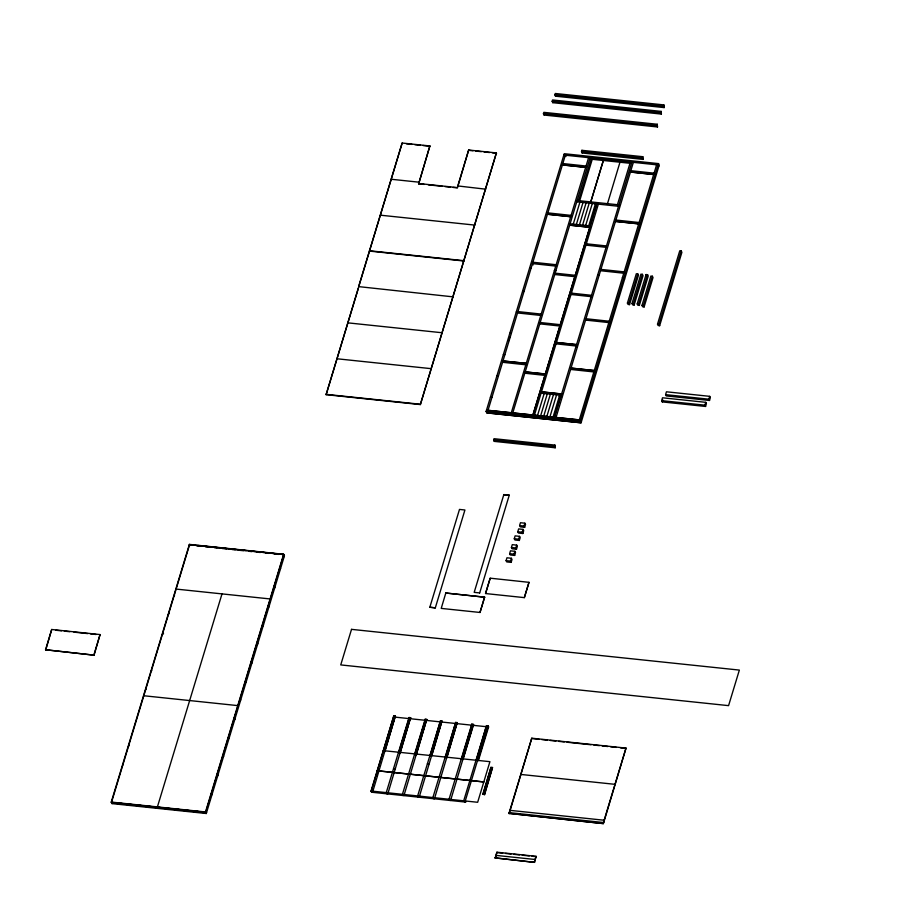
<?xml version="1.0" encoding="UTF-8"?>
<svg xmlns="http://www.w3.org/2000/svg" width="911" height="911" viewBox="0 0 911 911"><rect width="100%" height="100%" fill="white"/><g stroke="black" fill="none" stroke-linecap="round" stroke-linejoin="round"><path stroke-width="1.37" d="M45.55 649.759L51.699 629.49L100.062 634.568L94.084 655.168L45.55 649.759L94.084 655.168M45.721 650.09L51.699 629.49M93.913 654.838L100.062 634.568M111.256 802.067L189.397 544.391L283.64 554.287L284.448 555.733L206.273 813.512L112.03 803.616L111.256 802.067L205.499 811.963L206.273 813.512M111.882 801.133L189.59 544.63L195.136 545.211M129.009 745.665L128.553 746.166M151.784 670.564L151.317 671.077M162.898 633.908L163.137 632.109M174.548 595.475L174.092 595.988M189.556 545.985L189.397 544.391M112.03 803.616L111.928 801.976L111.666 802.876L205.909 812.771L206.148 810.961M453.291 187.472L457.447 187.905L468.664 150.019L496.393 152.934L420.358 404.575L326.115 394.679L402.15 143.038L429.878 145.954L418.661 183.84L424.207 184.421M326.115 394.679L336.603 360.096M358.376 288.275L337.002 358.775L431.256 368.67M205.499 811.963L283.64 554.287M111.472 802.489L205.715 812.384L283.845 554.526L197.903 545.495M211.603 793.993L211.842 792.194M217.296 775.227L217.535 773.416M222.99 756.449L223.229 754.638M228.672 737.671L228.923 735.872M234.366 718.904L234.605 717.094M240.06 700.126L240.299 698.327M245.754 681.36L245.993 679.549M251.447 662.582L251.687 660.782M257.141 643.804L257.38 642.004M262.835 625.037L263.074 623.226M268.529 606.259L268.768 604.46M274.222 587.493L274.462 585.682M279.916 568.715L280.155 566.915M284.073 554.993L283.446 556.029M418.661 183.84L429.878 145.954M468.664 150.019L457.777 185.935L485.677 189.181M420.358 404.575L496.393 152.934M543.434 113.704L543.844 112.349L657.252 124.26L657.503 126.959L544.106 115.048L543.434 113.704L656.842 125.616L657.503 126.959M544.106 115.048L544.516 113.693M552.146 101.337L552.556 99.982L661.147 111.393L661.409 114.08L552.818 102.681L552.146 101.337L660.737 112.736L661.409 114.08M554.856 94.846L555.266 93.491L663.857 104.902L664.119 107.589L555.516 96.19L554.856 94.846L663.447 106.257L664.119 107.589M552.818 102.681L553.228 101.326M555.516 96.19L555.926 94.835M371.005 791.09L393.791 715.921L395.351 716.08L384.954 751.37M486.098 411.487L564.262 153.708L658.516 163.604L659.222 165.028L581.059 422.806L486.816 412.911L486.098 411.487L580.341 421.383L581.059 422.806L486.77 412.82M371.597 790.122L393.791 715.921M376.448 776.104L377.666 772.084M391.912 725.099L393.131 721.079M508.577 340.919L509.807 336.842M386.002 745.938L394.554 717.754M395.351 716.08L372.747 791.636L371.198 791.465M435.31 607.853L464.917 510.001L459.486 509.42L429.844 607.204L435.31 607.853L429.878 607.284M445.809 593.027L441.22 608.4L480.006 612.465L484.641 597.183L445.809 593.027L484.641 597.183M400.191 752.998L410.588 717.686L409.039 717.526L386.241 792.684L386.811 793.811M398.631 752.839L409.233 717.902L410.781 718.073M493.614 440.047L494.024 438.692L554.913 445.092L555.175 447.779L494.286 441.38L493.614 440.047L554.503 446.436L555.175 447.779M401.056 746.838L402.275 742.807M403.903 737.443L405.122 733.412M581.503 151.659L581.913 150.315L642.813 156.703L643.064 159.402L582.175 153.002L581.503 151.659L642.403 158.059L643.064 159.402M400.43 750.22L402.468 743.513M404.097 738.138L406.124 731.431M406.944 728.743L409.791 719.348M494.286 441.38L494.696 440.036M410.588 717.686L387.984 793.23L386.435 793.071M582.175 153.002L581.913 150.315M588.597 157.66L511.287 412.797L488.011 410.349L565.332 155.212L565.993 156.555M590.112 157.819L512.756 412.945L532.924 415.063L544.96 375.389L524.759 373.203M578.644 200.636L591.592 157.967L592.252 159.311L579.726 200.636M573.235 224.197L579.897 202.219M416.145 755.344L426.747 719.383L425.198 719.223L402.4 794.381L402.958 795.508M414.801 754.502L424.981 720.943M422.909 729.745L424.936 723.027M576.344 224.516L583.006 202.549M415.769 754.604L416.987 750.573M417.807 747.885L426.348 719.701L426.724 720.453M426.747 719.383L404.142 794.927L402.594 794.768M579.442 224.846L586.103 202.868M582.55 225.176L589.212 203.199M590.544 202.572L603.31 160.473M590.579 202.663L603.765 159.209M585.648 225.495L592.309 203.529M588.745 225.826L595.418 203.848L596.045 205.123L589.781 225.803M532.901 415.006L596.899 203.95M431.598 756.267L441.983 720.988L440.434 720.817L417.637 795.986L418.206 797.114M430.038 756.096L440.434 720.817M479.664 593.015L509.272 495.151L503.84 494.582L474.187 592.355L479.619 592.924M432.042 751.473L433.26 747.453M435.709 739.402L436.927 735.371M438.555 729.996L439.774 725.976M431.415 754.866L437.121 736.065M438.749 730.702L441.596 721.307L441.96 722.047M598.368 204.098L534.404 415.222L553.023 417.181L559.684 395.203L560.311 396.479L554.047 417.158M441.983 720.988L419.379 796.533L417.83 796.362M537.501 415.541L544.163 393.575M485.529 593.471L490.164 578.178L528.984 582.334L524.349 597.627L485.563 593.551L490.198 578.269M484.595 597.092L480.006 612.465M540.61 415.871L547.272 393.905M607.261 204.406L619.981 162.226M543.708 416.202L550.369 394.224M546.816 416.521L553.478 394.554M446.834 757.861L457.231 722.582L455.671 722.423L432.884 797.58L433.442 798.708M445.285 757.701L455.671 722.423M452.983 734.289L455.01 727.57M447.882 752.429L456.422 724.245M506.095 560.641L506.949 557.794L511.378 558.261L512.005 559.536L511.151 562.372L506.721 561.916L506.095 560.641L510.513 561.096L511.151 562.372M457.231 722.582L434.627 798.127L433.078 797.968M549.914 416.851L556.575 394.873M509.602 553.683L510.467 550.836L514.886 551.303L515.524 552.578L514.658 555.425L510.24 554.958L509.602 553.683L514.02 554.15L514.658 555.425M511.413 547.5L512.278 544.653L516.696 545.12L517.334 546.395L516.48 549.242L512.05 548.775L511.413 547.5L515.842 547.966L516.48 549.242M514.271 538.72L515.125 535.873L519.555 536.34L520.192 537.615L519.327 540.451L514.909 539.995L514.271 538.72L518.689 539.175L519.327 540.451M519.6 525.579L520.454 522.732L524.884 523.199L525.51 524.474L524.656 527.321L520.227 526.854L519.6 525.579L524.019 526.046L524.656 527.321M517.778 531.762L518.644 528.915L523.062 529.382L523.7 530.657L522.834 533.504L518.416 533.037L517.778 531.762L522.197 532.229L522.834 533.504M617.43 204.713L630.366 162.044M510.513 561.096L511.378 558.261M554.537 417.272L631.881 162.204M514.02 554.15L514.886 551.303M515.842 547.966L516.696 545.12M576.788 347.285L576.538 344.597L556.405 342.479L576.572 344.654M518.689 539.175L519.555 536.34M633.361 162.352L556.04 417.489L579.316 419.937L656.626 164.8M524.019 526.046L524.884 523.199M522.197 532.229L523.062 529.382M554.503 446.436L554.913 445.092M642.403 158.059L642.813 156.703M473.572 724.666L472.023 724.496L461.444 759.398L463.004 759.512L473.572 724.666L471.83 724.12L449.043 799.277L449.601 800.405M463.027 756.119L465.065 749.4M466.694 744.036L467.912 740.005M469.541 734.642L471.579 727.935M463.221 756.813L468.926 738.024M469.734 735.336L472.581 725.942M473.378 724.279L450.786 799.824L449.225 799.664M656.842 125.616L657.252 124.26M660.737 112.736L661.147 111.393M663.447 106.257L663.857 104.902M478.423 760.503L488.603 726.944L488.045 725.816L486.485 725.657L463.699 800.826L465.441 801.373M476.51 759.592L486.485 725.657M480.348 748.922L482.375 742.203M484.823 734.152L486.041 730.132M478.674 756.369L479.903 752.349M580.341 421.383L658.516 163.604M488.045 725.816L465.248 800.985L465.806 802.113L371.563 792.217L370.959 790.999L477.66 802.284L489.913 761.664L383.337 750.641M477.649 761.095L488.228 726.204L486.679 726.044M627.406 303.112L636.311 273.744L637.791 273.904L638.452 275.247L629.547 304.616L628.078 304.456L627.406 303.112L628.886 303.272L629.547 304.616M628.886 303.272L637.791 273.904M482.864 794.085L490.972 767.347L492.521 767.506L484.606 794.631L482.864 794.085L484.606 794.631M483.058 794.46L490.972 767.347M632.006 303.534L640.911 274.165L642.38 274.325L643.052 275.657L634.147 305.026L632.667 304.878L632.006 303.534L633.475 303.693L634.147 305.026M484.413 794.244L492.521 767.506M633.475 303.693L642.38 274.325M637.188 303.921L646.093 274.553L647.573 274.712L648.233 276.044L639.328 305.413L637.859 305.265L637.188 303.921L638.668 304.08L639.328 305.413M638.668 304.08L647.573 274.712M641.97 305.436L650.875 276.067L652.356 276.215L653.016 277.559L644.111 306.927L642.642 306.768L641.97 305.436L643.451 305.584L644.111 306.927M643.451 305.584L652.356 276.215M495.197 857.911L496.916 852.218L536.089 856.34L534.541 862.364L495.197 857.911L534.541 862.364M495.368 858.253L496.916 852.218M508.976 813.375L531.762 738.206L626.005 748.102L603.389 823.612L508.976 813.375L603.389 823.612M509.147 813.717L531.762 738.206M657.503 324.202L679.754 250.821L681.223 250.98L681.895 252.313L659.644 325.705L658.163 325.546L657.503 324.202L658.972 324.362L659.644 325.705M658.972 324.362L681.223 250.98M661.637 400.635L662.502 397.788L705.774 402.332L706.412 403.607L705.558 406.454L662.274 401.91L661.637 400.635L704.92 405.179L705.558 406.454M662.274 401.91L662.844 400.009M665.588 394.645L666.442 391.798L709.726 396.342L710.364 397.617L709.51 400.464L666.226 395.921L665.588 394.645L708.872 399.189L709.51 400.464M534.37 862.022L536.089 856.34M704.92 405.179L705.774 402.332M708.872 399.189L709.726 396.342M603.219 823.271L626.005 748.102M591.25 159.209L630.64 163.342M406.477 143.813L412.023 144.393M414.801 144.69L420.347 145.27M423.114 145.555L430.049 146.284M468.835 150.361L472.991 150.793M475.77 151.089L481.315 151.67M484.083 151.966L489.628 152.547M492.407 152.832L496.563 153.276M562.804 163.536L586.115 166.041M630.833 170.676L654.132 173.181M562.394 164.88L585.671 167.328M653.699 174.468L630.423 172.031L653.722 174.536M562.429 164.948L585.705 167.385M418.491 183.498L457.276 187.564M428.364 184.853L442.211 186.311M444.978 186.596L450.524 187.176M577.175 200.477L618.911 204.861M576.765 201.832L618.569 206.285M547.841 212.878L571.14 215.395M615.87 220.029L639.169 222.535M570.707 216.681L547.431 214.233L570.73 216.738M615.46 221.373L638.725 223.821M615.494 221.441L638.759 223.89M570.058 223.799L590.191 225.917M589.781 227.26L569.648 225.154L589.816 227.329L575.262 275.327L555.095 273.152M586.331 243.784L606.532 245.959M585.921 245.127L606.088 247.314M532.878 262.231L556.177 264.737M600.907 269.383L624.206 271.888M555.767 266.092L532.468 263.586L533.14 264.919M600.497 270.726L623.796 273.232M463.893 261.001L369.65 251.106M369.479 250.764L463.722 260.671M529.633 267.914L531.113 268.062M554.378 270.51L555.858 270.658M576.025 272.776L577.494 272.936M597.662 275.054L599.142 275.213M622.407 277.65L623.876 277.809L624.547 279.142M554.685 274.507L574.852 276.682L560.299 324.68L540.132 322.505M571.368 293.126L591.535 295.312M570.958 294.481L591.125 296.656M524.235 290.746L522.755 290.598L523.426 291.93M517.915 311.585L541.214 314.09M585.944 318.725L609.243 321.241M516.286 311.926L517.767 312.086M517.505 312.94L540.804 315.445M585.534 320.08L608.833 322.585M539.722 323.849L559.889 326.036L545.325 374.034L525.203 371.916M509.818 333.255L511.287 333.415M555.995 343.834L576.162 346.009M503.35 354.595L504.819 354.743M502.952 360.938L526.216 363.375L502.974 360.995M502.542 362.282L525.841 364.799M570.571 369.433L593.87 371.939M525.169 371.859L545.302 373.965M496.882 375.924L498.351 376.084M541.032 393.188L561.165 395.294M559.149 396.353L561.825 396.638M490.414 397.264L491.883 397.412M486.508 410.132L580.751 420.028L581.423 421.372M325.944 394.338L420.187 404.233M509.317 495.242L503.931 494.753M189.568 544.732L212.069 547.101M214.074 547.272L246.186 550.654M248.646 550.939L283.879 554.605M196.856 545.837L199.68 546.133M205.305 546.714L208.118 547.01M214.267 547.659L217.057 547.955M222.182 548.49L226.395 548.934M232.032 549.527L235.209 549.857M239.399 550.301L243.579 550.734M248.908 551.303L251.96 551.622M257.346 552.18L260.341 552.499M265.784 553.068L268.711 553.376M274.222 553.956L278.493 554.4M56.015 630.264L61.538 630.845M64.305 631.129L69.828 631.71M73.973 632.154L87.798 633.6M90.553 633.897L96.088 634.477M393.985 716.308L395.533 716.467M425.38 719.599L426.929 719.77M455.864 722.799L457.413 722.97M394.361 717.048L472.046 725.213M473.367 725.35L488.603 726.944M531.933 738.548L538.97 739.288M541.783 739.584L547.409 740.176M550.221 740.472L555.847 741.064M558.659 741.349L564.285 741.941M567.097 742.237L591.011 744.754M593.824 745.05L599.449 745.642M602.262 745.938L607.888 746.53M610.7 746.815L616.337 747.407M620.55 747.851L626.176 748.443M427.407 763.771L428.956 763.93M393.552 768.577L395.101 768.747M111.427 802.397L205.67 812.305M497.087 852.559L502.69 853.151M505.48 853.448L511.082 854.028M513.872 854.324L519.475 854.917M522.265 855.201L529.268 855.941M532.058 856.238L536.26 856.67M658.767 166.292L658.106 164.959L563.852 155.052L564.524 156.396M646.093 274.553L646.764 275.896M474.79 225.097L380.536 215.201M402.15 143.038L358.615 286.612L453.029 296.849M419.162 182.2L391.434 179.285M442.142 332.754L347.9 322.858M528.984 582.334L524.349 597.627M615.289 784.36L521.046 774.464M604.403 820.264L510.16 810.369M603.708 822.542L509.465 812.646M487.26 726.101L487.636 726.841M471.83 724.12L472.388 725.247M535.395 859.517L496.222 855.406M456.832 722.901L457.208 723.653M425.198 719.223L425.756 720.35M464.473 801.27L464.838 802.01M409.039 717.526L409.597 718.654M450.193 799.767L450.569 800.507M394.953 716.41L395.328 717.151M434.046 798.07L434.41 798.81M418.798 796.465L419.174 797.216M403.562 794.87L403.926 795.61M283.799 555.881L284.175 556.621M280.178 567.826L280.554 568.566M279.723 568.339L280.281 569.455M387.403 793.174L387.779 793.914M274.484 586.604L274.86 587.344M274.029 587.105L274.587 588.233M372.166 791.568L372.531 792.319M270.362 598.971L176.119 589.075M268.791 605.371L269.166 606.122M268.335 605.883L268.893 607.011M263.108 624.149L263.473 624.889M262.641 624.65L263.199 625.777M257.414 642.915L257.779 643.667M256.948 643.428L257.517 644.555M221.999 593.892L157.307 807.226M251.721 661.693L252.085 662.434M251.254 662.195L251.823 663.322M246.027 680.471L246.391 681.212M245.56 680.972L246.129 682.1M240.333 699.238L240.709 699.978M239.866 699.75L240.436 700.878M238.022 705.638L143.779 695.742M234.639 718.016L235.015 718.756M234.184 718.517L234.742 719.644M168.831 613.331L168.398 614.754M228.946 736.783L229.321 737.534M228.49 737.295L229.048 738.422M163.16 633.02L163.536 633.771M223.252 755.561L223.628 756.301M222.796 756.062L223.354 757.189M217.558 774.327L217.934 775.079M217.103 774.84L217.661 775.967M211.864 793.105L212.24 793.845M211.409 793.606L211.967 794.734M146.056 688.431L145.623 689.843M206.182 811.883L206.546 812.623M123.292 763.52L122.86 764.944M351.521 629.353L340.737 664.916L728.572 705.638L739.356 670.086L351.521 629.353M594.245 370.526L570.981 368.078L594.279 370.583M561.575 393.951L541.441 391.832L561.597 394.007M483.764 781.934L377.108 770.74L483.764 781.934"/></g></svg>
